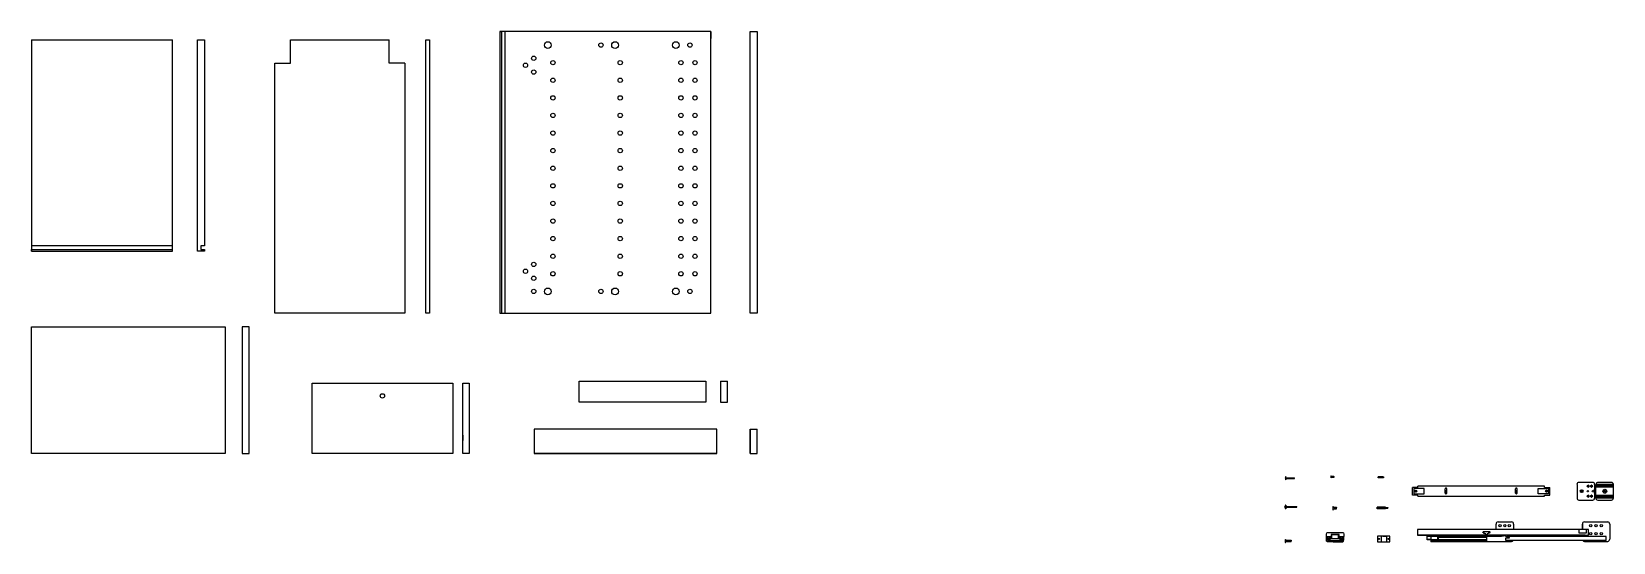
# Model space of a CAD drawing. Header units: millimetres. Extents: x 485 to 2405, y 1047 to 2379.
# Drawn here: x 1558 to 2007.6, y 1373.6 to 1518.7 of the extents above; entities that cross this region are included whole.
import ezdxf

# ---------------------------------------------------------------- set-up
doc = ezdxf.new("R2010")
doc.units = ezdxf.units.MM
doc.linetypes.add('DASHED', pattern=[0.75, 0.5, -0.25])
doc.layers.add('A-FURN', color=1, linetype='Continuous')
doc.layers.add('VITI E CERNIERE', color=8, linetype='Continuous')

msp = doc.modelspace()

# ---------------------------------------------------------------- linework, layer by layer
at = {"layer": 'A-FURN'}
for p, q in [((1558.02, 1516.36), (1558.02, 1456.36)), ((1558.02, 1516.36), (1598.02, 1516.36)), ((1598.02, 1456.36), (1598.02, 1516.36)), ((1631.62, 1509.73), (1631.62, 1516.36)), ((1631.62, 1516.36), (1659.62, 1516.36)), ((1659.62, 1509.73), (1659.62, 1516.36)), ((1670.1, 1438.73), (1670.1, 1516.36)), ((1670.1, 1516.36), (1671.1, 1516.36)), ((1671.1, 1516.36), (1671.1, 1438.73)), ((1751.1, 1518.73), (1691.1, 1518.73)), ((1691.1, 1518.73), (1691.1, 1438.73)), ((1691.1, 1518.73), (1691.8, 1518.73)), ((1691.6, 1518.73), (1691.6, 1438.73)), ((1692.6, 1438.73), (1692.6, 1518.73)), ((1751.1, 1438.73), (1751.1, 1518.73)), ((1751.1, 1518.73), (1751.1, 1516.73)), ((1762.23, 1518.73), (1762.73, 1518.73)), ((1627.12, 1438.73), (1627.12, 1509.73)), ((1627.12, 1509.73), (1631.62, 1509.73)), ((1664.12, 1509.73), (1659.62, 1509.73)), ((1664.12, 1509.73), (1664.12, 1438.73)), ((1751.1, 1501.73), (1751.1, 1502.43)), ((1598.02, 1457.86), (1558.02, 1457.86)), ((1558.02, 1456.36), (1558.02, 1456.86)), ((1558.02, 1456.86), (1598.02, 1456.86)), ((1598.02, 1456.86), (1598.02, 1457.86)), ((1598.02, 1457.06), (1598.02, 1457.56)), ((1607.12, 1457.86), (1606.12, 1457.86)), ((1606.12, 1457.86), (1606.12, 1456.86)), ((1606.12, 1456.86), (1607.12, 1456.86)), ((1558.02, 1456.36), (1598.02, 1456.36)), ((1664.12, 1438.73), (1627.12, 1438.73)), ((1670.55, 1438.73), (1670.1, 1438.73)), ((1671.1, 1438.73), (1670.55, 1438.73)), ((1691.1, 1438.73), (1751.1, 1438.73)), ((1691.8, 1438.73), (1692.3, 1438.73)), ((1558.02, 1434.81), (1613.02, 1434.81)), ((1558.02, 1398.81), (1558.02, 1434.81)), ((1613.02, 1434.81), (1613.02, 1398.81)), ((1617.84, 1434.81), (1617.84, 1432.81)), ((1619.84, 1434.81), (1617.84, 1434.81)), ((1619.84, 1398.81), (1619.84, 1434.81)), ((1617.84, 1432.81), (1617.84, 1398.81)), ((1637.72, 1398.81), (1637.72, 1418.81)), ((1637.72, 1418.81), (1677.72, 1418.81)), ((1677.72, 1418.81), (1677.72, 1398.81)), ((1680.62, 1418.81), (1682.42, 1418.81)), ((1680.62, 1398.81), (1680.62, 1418.81)), ((1682.42, 1418.81), (1682.42, 1398.81)), ((1713.62, 1413.43), (1713.62, 1419.43)), ((1713.62, 1419.43), (1749.62, 1419.43)), ((1749.62, 1419.43), (1749.62, 1413.43)), ((1753.77, 1419.43), (1753.77, 1413.43)), ((1753.77, 1419.43), (1755.77, 1419.43)), ((1755.77, 1413.43), (1755.77, 1419.43)), ((1749.62, 1413.43), (1713.62, 1413.43)), ((1753.77, 1413.43), (1755.77, 1413.43)), ((1680.62, 1404.06), (1680.62, 1402.51)), ((1700.82, 1405.81), (1700.82, 1398.81)), ((1752.82, 1405.81), (1700.82, 1405.81)), ((1752.82, 1398.81), (1752.82, 1405.81)), ((1762.23, 1405.81), (1762.23, 1398.81)), ((1762.23, 1398.81), (1762.23, 1405.81)), ((1762.23, 1405.81), (1764.23, 1405.81)), ((1764.23, 1398.81), (1764.23, 1405.81)), ((1613.02, 1398.81), (1558.02, 1398.81)), ((1617.84, 1398.81), (1619.84, 1398.81)), ((1677.72, 1398.81), (1637.72, 1398.81)), ((1680.62, 1400.51), (1680.62, 1402.51)), ((1680.62, 1400.51), (1680.62, 1400.81)), ((1682.42, 1398.81), (1680.62, 1398.81)), ((1752.82, 1398.81), (1700.82, 1398.81)), ((1700.82, 1398.81), (1752.82, 1398.81)), ((1762.23, 1398.81), (1764.23, 1398.81))]:
    msp.add_line(p, q, dxfattribs=at)
msp.add_lwpolyline([(1607.12, 1456.86), (1607.12, 1456.36), (1605.12, 1456.36), (1605.12, 1516.36), (1607.12, 1516.36), (1607.12, 1457.86)], dxfattribs=at)
msp.add_lwpolyline([(1762.23, 1518.73), (1764.23, 1518.73), (1764.23, 1438.73), (1762.23, 1438.73)], close=True, dxfattribs=at)
for centre, radius in [((1704.72, 1514.91), 0.955), ((1719.84, 1514.91), 0.614), ((1723.84, 1514.91), 0.955), ((1741.11, 1514.91), 0.955), ((1745.11, 1514.91), 0.614), ((1700.72, 1511.17), 0.614), ((1698.39, 1509.19), 0.614), ((1700.72, 1507.22), 0.614), ((1706.18, 1509.91), 0.614), ((1725.3, 1509.91), 0.614), ((1742.57, 1509.91), 0.614), ((1746.57, 1509.91), 0.614), ((1706.18, 1504.91), 0.614), ((1725.3, 1504.91), 0.614), ((1742.57, 1504.91), 0.614), ((1746.57, 1504.91), 0.614), ((1706.18, 1499.91), 0.614), ((1725.3, 1499.91), 0.614), ((1742.57, 1499.91), 0.614), ((1746.57, 1499.91), 0.614), ((1706.18, 1494.91), 0.614), ((1725.3, 1494.91), 0.614), ((1742.57, 1494.91), 0.614), ((1746.57, 1494.91), 0.614), ((1706.18, 1489.91), 0.614), ((1725.3, 1489.91), 0.614), ((1742.57, 1489.91), 0.614), ((1746.57, 1489.91), 0.614), ((1706.18, 1484.91), 0.614), ((1725.3, 1484.91), 0.614), ((1742.57, 1484.91), 0.614), ((1746.57, 1484.91), 0.614), ((1706.18, 1479.91), 0.614), ((1725.3, 1479.91), 0.614), ((1742.57, 1479.91), 0.614), ((1746.57, 1479.91), 0.614), ((1706.18, 1474.91), 0.614), ((1725.3, 1474.91), 0.614), ((1742.57, 1474.91), 0.614), ((1746.57, 1474.91), 0.614), ((1706.18, 1469.91), 0.614), ((1706.18, 1469.91), 0.614), ((1725.3, 1469.91), 0.614), ((1725.3, 1469.91), 0.614), ((1742.57, 1469.91), 0.614), ((1742.57, 1469.91), 0.614), ((1746.57, 1469.91), 0.614), ((1746.57, 1469.91), 0.614), ((1706.18, 1464.91), 0.614), ((1725.3, 1464.91), 0.614), ((1742.57, 1464.91), 0.614), ((1746.57, 1464.91), 0.614), ((1706.18, 1459.91), 0.614), ((1725.3, 1459.91), 0.614), ((1742.57, 1459.91), 0.614), ((1746.57, 1459.91), 0.614), ((1700.72, 1452.6), 0.614), ((1706.18, 1454.91), 0.614), ((1725.3, 1454.91), 0.614), ((1742.57, 1454.91), 0.614), ((1746.57, 1454.91), 0.614), ((1698.39, 1450.62), 0.614), ((1700.72, 1448.64), 0.614), ((1706.18, 1449.91), 0.614), ((1725.3, 1449.91), 0.614), ((1742.57, 1449.91), 0.614), ((1746.57, 1449.91), 0.614), ((1700.72, 1444.91), 0.614), ((1704.72, 1444.91), 0.955), ((1719.84, 1444.91), 0.614), ((1723.84, 1444.91), 0.955), ((1741.11, 1444.91), 0.955), ((1745.11, 1444.91), 0.614), ((1657.71, 1415.23), 0.614)]:
    msp.add_circle(centre, radius, dxfattribs=at)
at = {"layer": 'VITI E CERNIERE', "linetype": 'DASHED'}
for p, q in [((1914.39, 1391.92), (1914.53, 1391.92)), ((1914.39, 1391.78), (1914.53, 1391.78)), ((1914.4, 1391.99), (1914.53, 1391.99)), ((1914.4, 1391.71), (1914.53, 1391.71)), ((1914.53, 1391.71), (1914.53, 1391.99)), ((1914.24, 1383.73), (1914.38, 1383.73)), ((1914.24, 1383.59), (1914.38, 1383.59)), ((1914.25, 1383.8), (1914.38, 1383.8)), ((1914.25, 1383.52), (1914.38, 1383.52)), ((1914.38, 1383.52), (1914.38, 1383.8))]:
    msp.add_line(p, q, dxfattribs=at)
at = {"layer": 'VITI E CERNIERE', "linetype": 'Continuous'}
for p, q in [((1914.39, 1391.8), (1914.39, 1391.89)), ((1914.54, 1391.34), (1914.54, 1392.34)), ((2000.4, 1389.63), (2000.19, 1389.63)), ((2000.4, 1389.53), (2000.19, 1389.53)), ((2000.4, 1389.63), (2000.4, 1389.84)), ((2000.4, 1389.53), (2000.4, 1389.31)), ((2000.5, 1389.63), (2000.5, 1389.84)), ((2000.5, 1389.63), (2000.71, 1389.63)), ((2000.5, 1389.53), (2000.71, 1389.53)), ((2000.5, 1389.53), (2000.5, 1389.31)), ((2001.37, 1389.63), (2001.15, 1389.63)), ((2001.37, 1389.53), (2001.15, 1389.53)), ((2001.37, 1389.63), (2001.37, 1389.84)), ((2001.37, 1389.53), (2001.37, 1389.31)), ((2001.46, 1389.63), (2001.46, 1389.84)), ((2001.46, 1389.63), (2001.68, 1389.63)), ((2001.46, 1389.53), (2001.68, 1389.53)), ((2001.46, 1389.53), (2001.46, 1389.31)), ((1998.54, 1388.18), (1998.33, 1388.18)), ((1998.54, 1388.08), (1998.33, 1388.08)), ((1998.54, 1388.18), (1998.54, 1388.39)), ((1998.54, 1388.08), (1998.54, 1387.87)), ((1998.64, 1388.18), (1998.64, 1388.39)), ((1998.64, 1388.18), (1998.86, 1388.18)), ((1998.64, 1388.08), (1998.86, 1388.08)), ((1998.64, 1388.08), (1998.64, 1387.87)), ((2000.4, 1386.77), (2000.18, 1386.77)), ((2000.4, 1386.68), (2000.18, 1386.68)), ((2000.4, 1386.77), (2000.4, 1386.99)), ((2000.4, 1386.68), (2000.4, 1386.46)), ((2000.49, 1386.77), (2000.49, 1386.99)), ((2000.49, 1386.77), (2000.71, 1386.77)), ((2000.49, 1386.68), (2000.71, 1386.68)), ((2000.49, 1386.68), (2000.49, 1386.46)), ((2001.37, 1386.77), (2001.15, 1386.77)), ((2001.37, 1386.68), (2001.15, 1386.68)), ((2001.37, 1386.77), (2001.37, 1386.99)), ((2001.37, 1386.68), (2001.37, 1386.46)), ((2001.46, 1386.77), (2001.46, 1386.99)), ((2001.46, 1386.77), (2001.68, 1386.77)), ((2001.46, 1386.68), (2001.68, 1386.68)), ((2001.46, 1386.68), (2001.46, 1386.46)), ((2005.12, 1388.17), (2004.91, 1388.17)), ((2005.12, 1388.07), (2004.91, 1388.07)), ((2005.12, 1388.17), (2005.12, 1388.39)), ((2005.12, 1388.07), (2005.12, 1387.86)), ((2005.22, 1388.17), (2005.22, 1388.39)), ((2005.22, 1388.17), (2005.44, 1388.17)), ((2005.22, 1388.07), (2005.44, 1388.07)), ((2005.22, 1388.07), (2005.22, 1387.86)), ((1914.24, 1383.61), (1914.24, 1383.71)), ((1914.54, 1384.16), (1914.39, 1384.16)), ((1914.54, 1383.16), (1914.39, 1383.16))]:
    msp.add_line(p, q, dxfattribs=at)
at = {"layer": 'VITI E CERNIERE'}
for p, q in [((1914.54, 1391.95), (1915.99, 1391.95)), ((1914.54, 1391.74), (1915.99, 1391.74)), ((1914.61, 1392), (1914.63, 1391.69)), ((1914.78, 1392), (1914.79, 1391.69)), ((1914.78, 1392), (1914.79, 1391.69)), ((1914.94, 1392), (1914.96, 1391.69)), ((1915.11, 1392), (1915.12, 1391.69)), ((1915.27, 1392), (1915.29, 1391.69)), ((1915.44, 1392), (1915.46, 1391.69)), ((1915.6, 1392), (1915.62, 1391.69)), ((1915.77, 1392), (1915.79, 1391.69)), ((1915.77, 1391.95), (1916.6, 1391.95)), ((1915.77, 1391.74), (1916.61, 1391.74)), ((1915.94, 1392), (1915.95, 1391.69)), ((1916.1, 1392), (1916.12, 1391.69)), ((1916.27, 1392), (1916.28, 1391.69)), ((1916.43, 1392), (1916.45, 1391.69)), ((1916.6, 1392), (1916.62, 1391.69)), ((1916.6, 1392), (1916.62, 1391.69)), ((1916.6, 1391.95), (1916.99, 1391.95)), ((1916.61, 1391.74), (1916.99, 1391.74)), ((1916.76, 1392), (1916.78, 1391.69)), ((1916.99, 1391.74), (1916.99, 1391.95)), ((1927.27, 1392.22), (1927.3, 1392.19)), ((1927.3, 1392.19), (1927.27, 1392.16)), ((1927.49, 1392.33), (1927.41, 1392.05)), ((1927.57, 1392.33), (1927.49, 1392.05)), ((1927.66, 1392.33), (1927.58, 1392.05)), ((1927.59, 1392.11), (1928.13, 1392.11)), ((1927.6, 1392.27), (1928.13, 1392.27)), ((1927.74, 1392.33), (1927.66, 1392.05)), ((1927.83, 1392.33), (1927.75, 1392.05)), ((1927.91, 1392.33), (1927.83, 1392.05)), ((1928, 1392.33), (1927.92, 1392.05)), ((1928.09, 1392.33), (1928.01, 1392.05)), ((1940.77, 1392.18), (1940.71, 1392.12)), ((1940.71, 1392.12), (1940.71, 1392)), ((1940.77, 1391.94), (1940.71, 1392)), ((1940.77, 1392.18), (1940.77, 1391.94)), ((1942.17, 1392.18), (1940.77, 1392.18)), ((1942.17, 1391.94), (1940.77, 1391.94)), ((1942.17, 1392.18), (1942.23, 1392.12)), ((1942.17, 1392.18), (1942.17, 1391.94)), ((1942.17, 1391.94), (1942.23, 1392)), ((1942.23, 1392), (1942.23, 1392.12)), ((1952.01, 1389.21), (1950.51, 1389.21)), ((1950.51, 1387.05), (1950.51, 1389.21)), ((1952.01, 1389.21), (1952.01, 1389.54)), ((1988.01, 1389.54), (1952.01, 1389.54)), ((1988.01, 1389.21), (1988.01, 1389.54)), ((1988.01, 1389.21), (1989.51, 1389.21)), ((1989.51, 1387.05), (1989.51, 1389.21)), ((1997.26, 1390.08), (1997.26, 1386.17)), ((2001.7, 1390.62), (1997.79, 1390.63)), ((2002.26, 1390.08), (2002.26, 1386.17)), ((2002.26, 1390.08), (2002.26, 1386.17)), ((2002.59, 1386.17), (2002.59, 1390.08)), ((2002.59, 1386.17), (2002.59, 1390.08)), ((2007.59, 1390.07), (2002.59, 1390.07)), ((2007.59, 1389.82), (2002.59, 1389.82)), ((2007.59, 1389.82), (2002.59, 1389.82)), ((2007.59, 1389.57), (2002.59, 1389.57)), ((2007.59, 1389.32), (2002.59, 1389.32)), ((2007.05, 1390.62), (2003.07, 1390.62)), ((2007.59, 1386.17), (2007.59, 1390.07)), ((1952.01, 1387.05), (1950.51, 1387.05)), ((1952.01, 1386.72), (1952.01, 1387.05)), ((1952.01, 1386.72), (1988.01, 1386.72)), ((1959.75, 1387.59), (1959.75, 1388.83)), ((1959.88, 1387.49), (1959.88, 1388.14)), ((1960.15, 1387.49), (1960.15, 1388.14)), ((1960.27, 1387.59), (1960.27, 1388.83)), ((1979.75, 1387.59), (1979.75, 1388.83)), ((1979.88, 1387.49), (1979.88, 1388.14)), ((1980.15, 1387.49), (1980.15, 1388.14)), ((1980.27, 1387.59), (1980.27, 1388.83)), ((1988.01, 1387.05), (1989.51, 1387.05)), ((1988.01, 1386.72), (1988.01, 1387.05)), ((1997.8, 1385.62), (2001.78, 1385.62)), ((2002.26, 1388.68), (2002.59, 1388.68)), ((2002.26, 1387.57), (2002.26, 1388.68)), ((2002.26, 1387.57), (2002.59, 1387.57)), ((2002.37, 1387.57), (2002.37, 1388.68)), ((2007.59, 1386.92), (2002.59, 1386.92)), ((2007.59, 1386.67), (2002.59, 1386.67)), ((2007.59, 1386.67), (2002.59, 1386.67)), ((2007.59, 1386.42), (2002.59, 1386.42)), ((2007.59, 1386.17), (2002.59, 1386.17)), ((2003.15, 1385.63), (2007.06, 1385.62)), ((1914.54, 1384.16), (1914.54, 1383.16)), ((1914.54, 1383.76), (1916.58, 1383.76)), ((1914.54, 1383.56), (1916.58, 1383.56)), ((1914.71, 1383.81), (1914.72, 1383.51)), ((1914.87, 1383.81), (1914.89, 1383.51)), ((1915.04, 1383.81), (1915.05, 1383.51)), ((1915.2, 1383.81), (1915.22, 1383.51)), ((1915.37, 1383.81), (1915.38, 1383.51)), ((1915.37, 1383.81), (1915.38, 1383.51)), ((1915.53, 1383.81), (1915.55, 1383.51)), ((1915.7, 1383.81), (1915.71, 1383.51)), ((1915.86, 1383.81), (1915.88, 1383.51)), ((1916.03, 1383.81), (1916.04, 1383.51)), ((1916.19, 1383.81), (1916.21, 1383.51)), ((1916.36, 1383.81), (1916.38, 1383.51)), ((1916.36, 1383.76), (1917.19, 1383.76)), ((1916.36, 1383.56), (1917.2, 1383.56)), ((1916.53, 1383.81), (1916.54, 1383.51)), ((1916.69, 1383.81), (1916.71, 1383.51)), ((1916.86, 1383.81), (1916.87, 1383.51)), ((1917.02, 1383.81), (1917.04, 1383.51)), ((1917.19, 1383.81), (1917.2, 1383.51)), ((1917.19, 1383.81), (1917.2, 1383.51)), ((1917.19, 1383.76), (1917.58, 1383.76)), ((1917.2, 1383.56), (1917.58, 1383.56)), ((1917.35, 1383.81), (1917.37, 1383.51)), ((1917.58, 1383.56), (1917.58, 1383.76)), ((1927.81, 1383.81), (1927.91, 1383.81)), ((1927.81, 1383.37), (1927.87, 1383.31)), ((1927.87, 1383.31), (1927.81, 1383.26)), ((1927.81, 1382.81), (1927.91, 1382.81)), ((1927.91, 1383.81), (1928.03, 1383.47)), ((1927.91, 1382.81), (1928.03, 1383.16)), ((1928.36, 1383.58), (1928.2, 1383.05)), ((1928.52, 1383.58), (1928.37, 1383.05)), ((1928.69, 1383.58), (1928.53, 1383.05)), ((1928.86, 1383.58), (1928.7, 1383.05)), ((1928.9, 1383.16), (1928.9, 1383.47)), ((1941.28, 1383.59), (1940.49, 1383.59)), ((1940.49, 1383.17), (1940.49, 1383.59)), ((1942.81, 1383.17), (1940.49, 1383.17)), ((1941.28, 1383.52), (1940.74, 1383.52)), ((1941.28, 1383.24), (1940.74, 1383.24)), ((1940.89, 1383.52), (1940.89, 1383.24)), ((1940.89, 1383.52), (1941.04, 1383.52)), ((1940.89, 1383.24), (1941.04, 1383.24)), ((1941.04, 1383.24), (1941.04, 1383.52)), ((1941.04, 1383.44), (1941.49, 1383.44)), ((1941.04, 1383.32), (1941.49, 1383.32)), ((1941.16, 1383.44), (1941.16, 1383.52)), ((1941.16, 1383.24), (1941.16, 1383.32)), ((1941.28, 1383.52), (1941.28, 1383.59)), ((1942.81, 1383.59), (1941.28, 1383.59)), ((1941.49, 1383.17), (1941.49, 1383.59)), ((1942.69, 1383.5), (1941.61, 1383.5)), ((1941.61, 1383.5), (1941.61, 1383.5)), ((1941.61, 1383.38), (1941.61, 1383.38)), ((1941.61, 1383.26), (1942.69, 1383.26)), ((1941.67, 1383.47), (1942.63, 1383.47)), ((1941.67, 1383.44), (1942.63, 1383.44)), ((1942.63, 1383.32), (1941.67, 1383.32)), ((1941.67, 1383.29), (1942.63, 1383.29)), ((1942.69, 1383.5), (1942.69, 1383.5)), ((1942.69, 1383.38), (1942.69, 1383.38)), ((1942.81, 1383.17), (1942.81, 1383.59)), ((1942.93, 1383.5), (1942.86, 1383.26)), ((1943, 1383.5), (1942.93, 1383.26)), ((1943.08, 1383.5), (1943.01, 1383.26)), ((1943.15, 1383.5), (1943.08, 1383.26)), ((1943.22, 1383.5), (1943.15, 1383.26)), ((1943.3, 1383.5), (1943.23, 1383.26)), ((1943.37, 1383.5), (1943.3, 1383.26)), ((1943.45, 1383.5), (1943.38, 1383.26)), ((1943.53, 1383.31), (1943.53, 1383.45)), ((1926.01, 1375.29), (1926.01, 1375.97)), ((1926.34, 1376.43), (1930.67, 1376.43)), ((1931.01, 1375.97), (1931.01, 1375.29)), ((2000.56, 1377.24), (1951.92, 1377.24)), ((1951.92, 1377.24), (1951.92, 1375.64)), ((1970.53, 1376.44), (1970.53, 1376.53)), ((1970.63, 1376.31), (1971.26, 1376.06)), ((1970.64, 1376.64), (1972.43, 1376.64)), ((1971.33, 1375.96), (1971.33, 1375.64)), ((1971.73, 1375.64), (1971.73, 1375.96)), ((1972.44, 1376.31), (1971.81, 1376.06)), ((1972.53, 1376.44), (1972.53, 1376.53)), ((1974.24, 1377.24), (1974.24, 1378.79)), ((1974.81, 1379.44), (1978.67, 1379.44)), ((1979.24, 1378.79), (1979.24, 1377.24)), ((1997.86, 1376.24), (1997.86, 1377.24)), ((1999.86, 1376.24), (1997.86, 1376.24)), ((1998.78, 1377.24), (1998.78, 1378.79)), ((1998.78, 1378.79), (1998.78, 1377.24)), ((1999.35, 1379.44), (2005.99, 1379.44)), ((1999.86, 1377.24), (1999.86, 1376.24)), ((2000.56, 1375.64), (2000.56, 1377.24)), ((2006.56, 1378.79), (2006.56, 1374.51)), ((1914.31, 1374.38), (1914.39, 1374.38)), ((1914.31, 1374.03), (1914.35, 1373.99)), ((1914.35, 1373.99), (1914.31, 1373.95)), ((1914.31, 1373.6), (1914.39, 1373.6)), ((1914.39, 1374.38), (1914.48, 1374.11)), ((1914.39, 1373.6), (1914.48, 1373.87)), ((1914.74, 1374.2), (1914.61, 1373.78)), ((1914.86, 1374.2), (1914.74, 1373.78)), ((1914.99, 1374.2), (1914.87, 1373.78)), ((1915.12, 1374.2), (1915, 1373.78)), ((1915.25, 1374.2), (1915.13, 1373.78)), ((1915.38, 1374.2), (1915.26, 1373.78)), ((1915.51, 1374.2), (1915.39, 1373.78)), ((1915.64, 1374.2), (1915.52, 1373.78)), ((1915.77, 1374.2), (1915.65, 1373.78)), ((1915.9, 1374.2), (1915.78, 1373.78)), ((1916.03, 1374.2), (1915.91, 1373.78)), ((1916.05, 1373.87), (1916.05, 1374.11)), ((1926.01, 1374.28), (1926.01, 1375.29)), ((1926.01, 1375.29), (1927.4, 1375.29)), ((1927.92, 1373.78), (1926.34, 1373.78)), ((1926.46, 1374.15), (1930.56, 1374.15)), ((1926.59, 1374.71), (1926.64, 1374.77)), ((1926.7, 1374.6), (1926.59, 1374.71)), ((1926.59, 1374.49), (1926.7, 1374.6)), ((1926.64, 1374.43), (1926.59, 1374.49)), ((1926.64, 1374.77), (1926.76, 1374.66)), ((1926.76, 1374.55), (1926.64, 1374.43)), ((1926.76, 1374.66), (1926.87, 1374.77)), ((1926.87, 1374.43), (1926.76, 1374.55)), ((1926.92, 1374.71), (1926.81, 1374.6)), ((1926.81, 1374.6), (1926.92, 1374.49)), ((1926.87, 1374.77), (1926.92, 1374.71)), ((1926.92, 1374.49), (1926.87, 1374.43)), ((1929.73, 1374.61), (1927.29, 1374.61)), ((1927.92, 1373.78), (1929.1, 1373.78)), ((1929.1, 1373.78), (1930.67, 1373.78)), ((1929.62, 1375.29), (1931.01, 1375.29)), ((1930.11, 1374.71), (1930.17, 1374.77)), ((1930.22, 1374.6), (1930.11, 1374.71)), ((1930.11, 1374.49), (1930.22, 1374.6)), ((1930.17, 1374.43), (1930.11, 1374.49)), ((1930.17, 1374.77), (1930.28, 1374.65)), ((1930.28, 1374.54), (1930.17, 1374.43)), ((1930.28, 1374.65), (1930.39, 1374.77)), ((1930.39, 1374.43), (1930.28, 1374.54)), ((1930.45, 1374.71), (1930.33, 1374.6)), ((1930.33, 1374.6), (1930.45, 1374.49)), ((1930.39, 1374.77), (1930.45, 1374.71)), ((1930.45, 1374.49), (1930.39, 1374.43)), ((1931.01, 1374.28), (1931.01, 1375.29)), ((1944.09, 1375.38), (1940.59, 1375.38)), ((1940.59, 1375.38), (1940.59, 1375.08)), ((1940.59, 1375.08), (1940.59, 1374.08)), ((1940.59, 1374.08), (1940.59, 1373.78)), ((1940.59, 1373.78), (1944.09, 1373.78)), ((1941.59, 1375.38), (1941.59, 1373.78)), ((1942.09, 1375.38), (1943.09, 1375.38)), ((1943.09, 1375.38), (1943.09, 1373.78)), ((1944.09, 1373.78), (1944.09, 1375.38)), ((1999.56, 1375.64), (1951.92, 1375.64)), ((1951.92, 1375.64), (1954.88, 1375.64)), ((1952.5, 1375.64), (1975.22, 1375.64)), ((1954.69, 1374.28), (1954.69, 1375.64)), ((1975.84, 1375.24), (1954.69, 1375.24)), ((1954.69, 1374.48), (1955.69, 1374.48)), ((1955.69, 1374.28), (1954.69, 1374.28)), ((1955.69, 1375.24), (1955.69, 1374.08)), ((1955.69, 1374.35), (1957.69, 1374.35)), ((1957.69, 1374.35), (1955.69, 1374.35)), ((1955.69, 1374.08), (1955.86, 1374.08)), ((1955.69, 1374), (1955.69, 1373.73)), ((1955.69, 1374), (1955.86, 1374)), ((1977.93, 1373.73), (1955.69, 1373.73)), ((1955.86, 1374.18), (1971.53, 1374.18)), ((1955.86, 1374.08), (1955.86, 1374.18)), ((1955.86, 1374), (1955.86, 1373.9)), ((1955.86, 1373.9), (1971.53, 1373.9)), ((1957.69, 1374.35), (1957.69, 1375.24)), ((1957.86, 1374.35), (1957.86, 1375.07)), ((1957.86, 1375.07), (1971.53, 1375.07)), ((1971.53, 1374.35), (1957.86, 1374.35)), ((1971.53, 1375.24), (1971.53, 1374.35)), ((1971.53, 1374.35), (1971.53, 1373.73)), ((1976.23, 1375.37), (1975.84, 1375.24)), ((1976.89, 1375.39), (1977.93, 1374.97)), ((1977.93, 1374.77), (1976.93, 1374.77)), ((1976.93, 1374.77), (1976.93, 1374.24)), ((1976.93, 1374.24), (1977.93, 1374.24)), ((2005.56, 1375.24), (1977.26, 1375.24)), ((1977.93, 1374.97), (1977.93, 1374.77)), ((1977.93, 1374.24), (1977.93, 1373.73)), ((2005.56, 1374.09), (1977.93, 1374.09)), ((1977.93, 1373.87), (1978.67, 1373.87)), ((1999.35, 1373.87), (2005.99, 1373.87)), ((1999.56, 1375.24), (1999.56, 1375.64)), ((1999.56, 1375.64), (2000.56, 1375.64)), ((2005.56, 1374.09), (2005.56, 1375.24))]:
    msp.add_line(p, q, dxfattribs=at)
for points in [[(1927.31, 1392.47), (1927.27, 1392.47), (1927.27, 1392.22)], [(1927.27, 1392.16), (1927.27, 1391.9), (1927.31, 1391.9), (1927.34, 1392.05), (1927.38, 1392.11), (1928.13, 1392.11)], [(1928.13, 1392.27), (1927.38, 1392.27), (1927.34, 1392.33), (1927.31, 1392.47)], [(1928.13, 1392.11), (1928.33, 1392.19), (1928.13, 1392.27)], [(1951.37, 1388.18), (1951.24, 1388.18), (1951.24, 1388.13), (1951.37, 1388.13)], [(1951.42, 1388.18), (1951.42, 1388.31), (1951.37, 1388.31), (1951.37, 1388.18)], [(1951.37, 1388.13), (1951.37, 1388), (1951.42, 1388), (1951.42, 1388.13)], [(1951.42, 1388.13), (1951.55, 1388.13), (1951.55, 1388.18), (1951.42, 1388.18)], [(1988.6, 1388.18), (1988.47, 1388.18), (1988.47, 1388.13), (1988.6, 1388.13)], [(1988.65, 1388.18), (1988.65, 1388.31), (1988.6, 1388.31), (1988.6, 1388.18)], [(1988.6, 1388.13), (1988.6, 1388), (1988.65, 1388), (1988.65, 1388.13)], [(1988.65, 1388.13), (1988.78, 1388.13), (1988.78, 1388.18), (1988.65, 1388.18)], [(1927.81, 1383.81), (1927.81, 1383.37)], [(1927.81, 1383.26), (1927.81, 1382.81)], [(1928.9, 1383.47), (1928.03, 1383.47)], [(1928.03, 1383.16), (1928.9, 1383.16)], [(1943.53, 1383.45), (1942.81, 1383.45)], [(1942.81, 1383.31), (1943.53, 1383.31)], [(1929.73, 1374.72), (1929.62, 1374.72), (1929.62, 1375.85), (1927.4, 1375.85), (1927.4, 1374.73), (1927.29, 1374.73)], [(1929.73, 1374.61), (1929.5, 1374.61), (1929.5, 1375.73), (1927.52, 1375.73), (1927.52, 1374.61), (1927.29, 1374.61)], [(1914.31, 1374.38), (1914.31, 1374.03)], [(1914.31, 1373.95), (1914.31, 1373.6)], [(1916.05, 1374.11), (1914.48, 1374.11)], [(1914.48, 1373.87), (1916.05, 1373.87)], [(1915.36, 1374.11), (1915.36, 1374.11)]]:
    msp.add_lwpolyline(points, dxfattribs=at)
for points in [[(1940.71, 1392.18), (1942.23, 1392.18), (1942.23, 1391.94), (1940.71, 1391.94)], [(1950.86, 1387.41), (1953.78, 1387.41), (1953.78, 1388.9), (1950.86, 1388.9)], [(1989.17, 1387.41), (1986.24, 1387.41), (1986.24, 1388.9), (1989.17, 1388.9)]]:
    msp.add_lwpolyline(points, close=True, dxfattribs=at)
for centre, radius in [((2000.45, 1389.58), 0.284), ((2000.45, 1389.58), 0.284), ((2001.41, 1389.58), 0.284), ((1951.4, 1388.15), 0.323), ((1988.63, 1388.15), 0.323), ((1998.59, 1388.12), 0.388), ((2000.33, 1388.12), 0.188), ((2000.44, 1386.72), 0.284), ((2001.41, 1386.72), 0.284), ((2001.76, 1388.12), 0.188), ((2005.17, 1388.12), 0.556), ((1970.8, 1376.49), 0.0864), ((1972.27, 1376.49), 0.0864), ((1975.37, 1378.34), 0.308), ((1976.76, 1378.34), 0.308), ((1978, 1378.34), 0.308), ((2001.16, 1378.36), 0.308), ((2001.16, 1376.06), 0.308), ((2002.66, 1378.36), 0.308), ((2002.66, 1376.06), 0.308), ((2004.16, 1378.36), 0.308), ((2004.16, 1376.06), 0.308), ((1926.75, 1374.61), 0.393), ((1926.75, 1374.61), 0.337), ((1930.27, 1374.61), 0.393), ((1930.27, 1374.61), 0.337), ((1941.04, 1374.58), 0.158), ((1943.68, 1374.58), 0.158)]:
    msp.add_circle(centre, radius, dxfattribs=at)
at = {"layer": 'VITI E CERNIERE', "linetype": 'Continuous'}
for centre, radius, start, end in [((1915.24, 1391.86), 0.845, 145.237, 177.7461), ((1915.31, 1391.85), 0.917, 182.9028, 213.3985), ((2000.45, 1389.58), 0.268, 169.7597, 190.2403), ((2000.45, 1389.58), 0.268, 79.7597, 100.2403), ((2000.45, 1389.58), 0.268, 259.7597, 280.2403), ((2000.45, 1389.58), 0.268, 349.7597, 10.2403), ((2001.41, 1389.58), 0.268, 169.7597, 190.2403), ((2001.41, 1389.58), 0.268, 79.7597, 100.2403), ((2001.41, 1389.58), 0.268, 259.7597, 280.2403), ((2001.41, 1389.58), 0.268, 349.7597, 10.2403), ((1998.59, 1388.13), 0.268, 169.7597, 190.2403), ((1998.59, 1388.13), 0.268, 79.7597, 100.2403), ((1998.59, 1388.13), 0.268, 259.7597, 280.2403), ((1998.59, 1388.13), 0.268, 349.7597, 10.2403), ((2000.45, 1386.72), 0.268, 169.7597, 190.2403), ((2000.45, 1386.72), 0.268, 79.7597, 100.2403), ((2000.45, 1386.72), 0.268, 259.7597, 280.2403), ((2000.45, 1386.72), 0.268, 349.7597, 10.2403), ((2001.41, 1386.72), 0.268, 169.7597, 190.2403), ((2001.41, 1386.72), 0.268, 79.7597, 100.2403), ((2001.41, 1386.72), 0.268, 259.7597, 280.2403), ((2001.41, 1386.72), 0.268, 349.7597, 10.2403), ((2005.17, 1388.12), 0.268, 169.7597, 190.2403), ((2005.17, 1388.12), 0.268, 79.7597, 100.2403), ((2005.17, 1388.12), 0.268, 259.7597, 280.2403), ((2005.17, 1388.12), 0.268, 349.7597, 10.2403), ((1915.08, 1383.67), 0.845, 145.237, 177.7461), ((1915.16, 1383.66), 0.917, 182.9028, 213.3985)]:
    msp.add_arc(centre, radius, start, end, dxfattribs=at)
at = {"layer": 'VITI E CERNIERE'}
for centre, radius, start, end in [((1997.8, 1390.08), 0.547, 88.8013, 180.3988), ((2001.71, 1390.08), 0.547, 359.6012, 91.1987), ((2003.14, 1390.08), 0.546, 96.8645, 181.1987), ((2007.04, 1390.08), 0.546, 358.8013, 90.3988), ((1960.01, 1388.78), 0.263, 11.2554, 168.7446), ((1960.01, 1387.64), 0.263, 191.2554, 348.7446), ((1960.01, 1388.12), 0.138, 11.2554, 168.7446), ((1960.01, 1387.52), 0.138, 191.2554, 348.7446), ((1980.01, 1388.78), 0.263, 11.2554, 168.7446), ((1980.01, 1387.64), 0.263, 191.2554, 348.7446), ((1980.01, 1388.12), 0.138, 11.2554, 168.7446), ((1980.01, 1387.52), 0.138, 191.2554, 348.7446), ((1997.81, 1386.17), 0.547, 178.8013, 270.3988), ((2001.71, 1386.17), 0.547, 269.6012, 1.1987), ((2003.14, 1386.17), 0.546, 179.6012, 271.1987), ((2007.04, 1386.17), 0.546, 268.8013, 0.3988), ((1940.74, 1383.38), 0.14, 90, 270), ((1941.63, 1383.65), 0.155, 204.283, 261.9772), ((1941.63, 1383.11), 0.155, 98.0228, 155.717), ((1941.67, 1383.38), 0.06, 90, 180), ((1941.67, 1383.38), 0.06, 180, 270), ((1941.67, 1383.53), 0.06, 210, 270), ((1941.67, 1383.23), 0.06, 90, 150), ((1942.63, 1383.53), 0.06, 270, 330), ((1942.63, 1383.38), 0.06, 0, 90), ((1942.63, 1383.38), 0.06, 270, 0), ((1942.63, 1383.23), 0.06, 30, 90), ((1942.67, 1383.65), 0.155, 278.0228, 335.717), ((1942.67, 1383.11), 0.155, 24.283, 81.9772), ((1970.67, 1376.51), 0.133, 103.0025, 171.0095), ((1970.68, 1376.45), 0.145, 179.5495, 248.9349), ((1971.21, 1375.95), 0.12, 354.9325, 77.4453), ((1971.85, 1375.95), 0.12, 102.5547, 185.0675), ((1972.4, 1376.51), 0.133, 8.9905, 76.9975), ((1972.39, 1376.45), 0.145, 291.0651, 0.4505), ((1974.93, 1378.76), 0.69, 99.8541, 177.0588), ((1978.55, 1378.76), 0.69, 2.9412, 80.1459), ((1999.47, 1378.76), 0.69, 99.8541, 177.0588), ((2005.87, 1378.76), 0.69, 2.9412, 80.1459), ((1926.75, 1374.61), 0.544, 359.981, 237.9517), ((1930.27, 1374.61), 0.543, 302.3724, 180), ((1976.6, 1374.11), 1.31, 77.3711, 106.5092), ((1978.55, 1374.55), 0.69, 279.8541, 318.4564), ((1999.47, 1374.55), 0.69, 221.5436, 260.1459), ((2005.87, 1374.55), 0.69, 279.8541, 357.0588)]:
    msp.add_arc(centre, radius, start, end, dxfattribs=at)
for points in [[(1926.01, 1375.97), (1926.01, 1376.16), (1926.16, 1376.43), (1926.34, 1376.43)], [(1930.67, 1376.43), (1930.86, 1376.43), (1931.01, 1376.16), (1931.01, 1375.97)], [(1926.34, 1373.78), (1926.14, 1373.78), (1926.01, 1374.08), (1926.01, 1374.28)], [(1930.67, 1373.78), (1930.87, 1373.78), (1931.01, 1374.08), (1931.01, 1374.28)]]:
    msp.add_open_spline(points, degree=3, dxfattribs=at)

doc.saveas('drawing.dxf')
